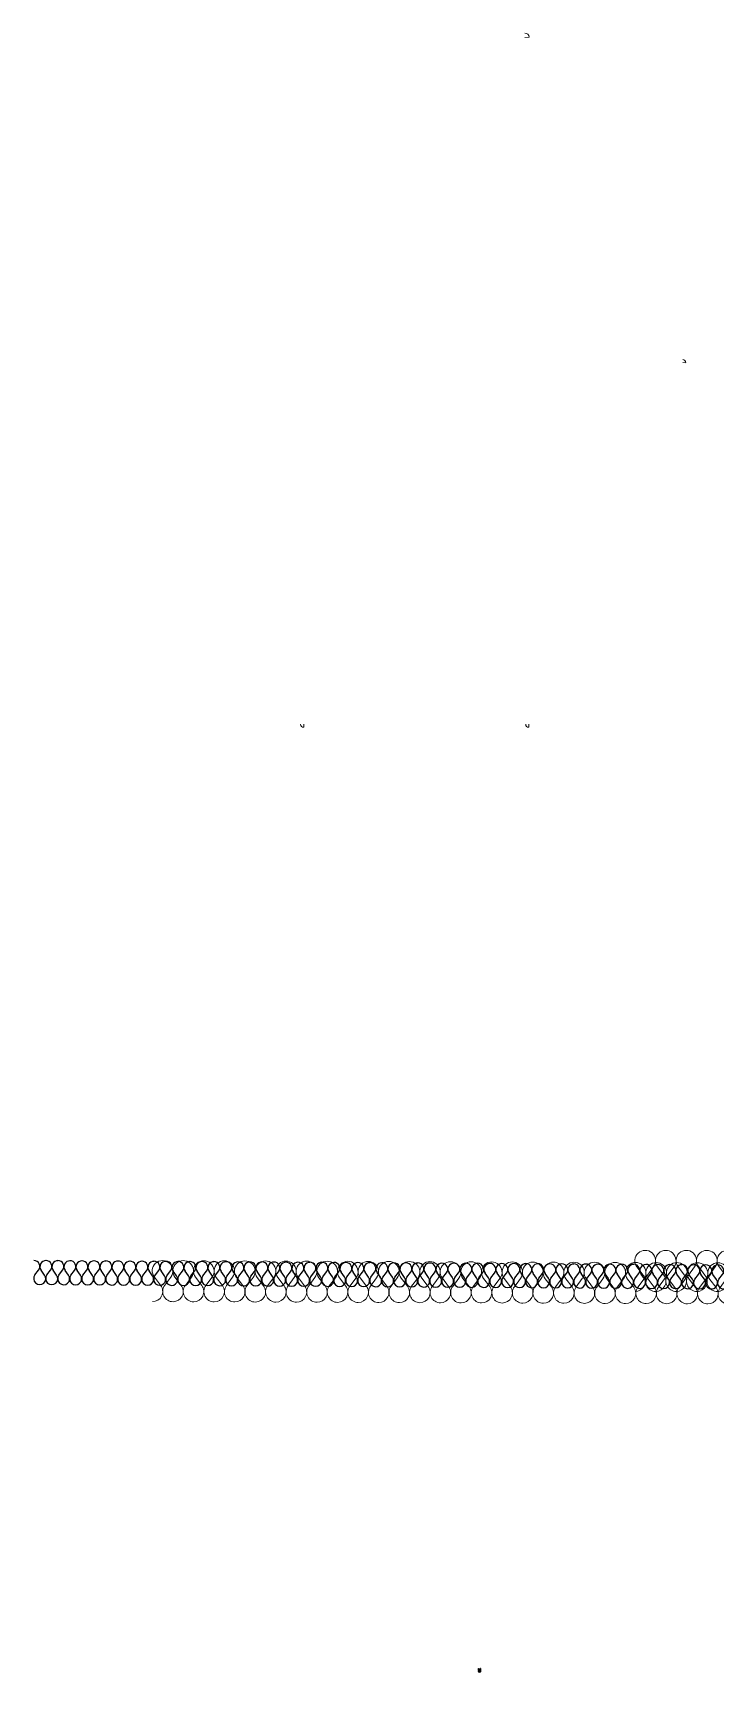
# Model space of a CAD drawing. Header units: metres. Extents: x -305 to 25519, y -357 to 67939.
# Drawn here: x -305 to -105.8, y -97.2 to 385.2 of the extents above; entities that cross this region are included whole.
import ezdxf

# ---------------------------------------------------------------- set-up
doc = ezdxf.new("R2010")
doc.units = ezdxf.units.M
for name, color, linetype in [('020_cloi', 5, 'Continuous'), ('030_menuiserie', 1, 'Continuous'), ('040_meubles', 124, 'Continuous'), ('050_sols', 66, 'Continuous'), ('070_trait-fin', 4, 'Continuous'), ('100 TEXTE PMR', 10, 'Continuous')]:
    doc.layers.add(name, color=color, linetype=linetype)
for name, color, linetype, lineweight in [('020_cloisons', 5, 'Continuous', 5), ('060_repères murs', 104, 'Continuous', 0), ('102_demol', 10, 'Continuous', 5)]:
    doc.layers.add(name, color=color, linetype=linetype, lineweight=lineweight)

# ---------------------------------------------------------------- blocks, each defined once
blk = doc.blocks.new('*U61')
at = {"layer": '070_trait-fin', "linetype": 'Continuous'}
for p, q in [((-1.39, 0.72), (-0.35, -0.69)), ((1.42, 0.7), (0.35, -0.7))]:
    blk.add_line(p, q, dxfattribs=at)
for centre, start, end in [((0.03, 1.76), 322.5484, 216.2881), ((-1.76, -1.73), 269.4183, 36.2881), ((1.75, -1.76), 142.5484, 269.4183)]:
    blk.add_arc(centre, 1.75, start, end, dxfattribs=at)
blk = doc.blocks.new('*U62')
at = {"layer": '020_cloi', "color": 0, "linetype": 'ByBlock', "lineweight": -2, "transparency": 16777216}
for p in [(0, 0), (3.5, 0), (7, 0), (10.5, 0), (14, 0), (17.5, 0), (21, 0), (24.5, 0), (28, 0), (31.5, 0), (35, 0), (38.5, 0), (42, 0), (45.5, 0), (49, 0), (52.5, 0), (56, 0), (59.5, 0), (63, 0), (66.5, 0), (70, 0), (73.5, 0), (77, 0), (80.5, 0), (84, 0), (87.5, 0), (91, 0), (94.5, 0), (98, 0), (101.5, 0), (105, 0), (108.5, 0), (112, 0), (115.5, 0), (119, 0), (122.5, 0), (126, 0), (129.5, 0), (133, 0), (136.5, 0), (140, 0), (143.5, 0), (147, 0), (150.5, 0), (154, 0), (157.5, 0), (161, 0), (164.5, 0), (168, 0), (171.5, 0), (175, 0), (178.5, 0), (182, 0), (185.5, 0), (189, 0), (192.5, 0), (196, 0), (199.5, 0), (203, 0), (206.5, 0), (210, 0), (213.5, 0), (217, 0), (220.5, 0), (224, 0), (227.5, 0), (231, 0), (234.5, 0), (238, 0), (241.5, 0), (245, 0), (248.5, 0), (252, 0), (255.5, 0), (259, 0), (262.5, 0), (266, 0), (269.5, 0), (273, 0), (276.5, 0), (280, 0), (283.5, 0), (287, 0), (290.5, 0), (294, 0), (297.5, 0), (301, 0), (304.5, 0), (308, 0), (311.5, 0), (315, 0), (318.5, 0), (322, 0), (325.5, 0), (329, 0), (332.5, 0), (336, 0), (339.5, 0), (343, 0), (346.5, 0), (350, 0), (353.5, 0), (357, 0), (360.5, 0), (364, 0), (367.5, 0), (371, 0), (374.5, 0), (378, 0), (381.5, 0), (385, 0), (388.5, 0), (392, 0), (395.5, 0)]:
    blk.add_blockref('*U61', p, dxfattribs=at)
blk = doc.blocks.new('MENX-brut1')
at = {"layer": '060_repères murs', "color": 0}
blk.add_line((-2.66, -1.4747), (-2.66, -1.4647), dxfattribs=at)
blk.add_arc((-2.66, -1.4747), 0.01, 90, 180, dxfattribs=at)
blk = doc.blocks.new('Plan existant mi geometre rdc')
at = {"layer": '030_menuiserie'}
for p, xscale, yscale, zscale, rotation in [((-24.07, 13.35), 124.298000064988, 124.298000064988, 124.298000064988, 270.6975090560789), ((-33.76, 9.28), 89.26904794698092, 89.26904794698092, 89.26904794698092, 269.9016834210502), ((-31.87, 8.62), -91.07018929094271, 91.0701892909427, 91.07018929094326, 180.4426752718475)]:
    blk.add_blockref('MENX-brut1', p, dxfattribs=dict(at, xscale=xscale, yscale=yscale, zscale=zscale, rotation=rotation))
blk = doc.blocks.new('*U336')
at = {"layer": '020_cloisons', "color": 4, "linetype": 'Continuous'}
for p, q in [((-2.38, 1.21), (-0.6, -1.21)), ((2.43, 1.16), (0.6, -1.22))]:
    blk.add_line(p, q, dxfattribs=at)
for centre, radius, start, end in [((0.05, 2.99), 3.01, 322.5484, 216.2881), ((-3.02, -2.99), 3.01, 269.4183, 36.2881), ((2.97, -3.03), 2.97, 142.7235, 269.8189)]:
    blk.add_arc(centre, radius, start, end, dxfattribs=at)
blk = doc.blocks.new('*U337')
at = {"layer": '020_cloi', "color": 0, "linetype": 'ByBlock', "lineweight": -2, "transparency": 16777216}
for p in [(0, 0), (6, 0), (12, 0), (18, 0), (24, 0), (30, 0), (36, 0), (42, 0), (48, 0), (54, 0), (60, 0), (66, 0), (72, 0), (78, 0), (84, 0), (90, 0), (96, 0), (102, 0), (108, 0), (114, 0), (120, 0), (126, 0), (132, 0), (138, 0), (144, 0), (150, 0), (156, 0), (162, 0), (168, 0), (174, 0), (180, 0), (186, 0), (192, 0), (198, 0), (204, 0), (210, 0), (216, 0)]:
    blk.add_blockref('*U336', p, dxfattribs=at)
blk = doc.blocks.new('*U343')
at = {"layer": '020_cloisons', "color": 4, "linetype": 'Continuous'}
for p, q in [((-2.38, 1.21), (-0.6, -1.21)), ((2.43, 1.16), (0.6, -1.22))]:
    blk.add_line(p, q, dxfattribs=at)
for centre, radius, start, end in [((0.05, 2.99), 3.01, 322.5484, 216.2881), ((-3.02, -2.99), 3.01, 269.4183, 36.2881), ((2.97, -3.03), 2.97, 142.7235, 269.8189)]:
    blk.add_arc(centre, radius, start, end, dxfattribs=at)
blk = doc.blocks.new('*U344')
at = {"layer": '020_cloi', "color": 0, "linetype": 'ByBlock', "lineweight": -2, "transparency": 16777216}
for p in [(0, 0), (6, 0), (12, 0), (18, 0), (24, 0), (30, 0), (36, 0), (42, 0), (48, 0), (54, 0), (60, 0), (66, 0), (72, 0), (78, 0), (84, 0), (90, 0), (96, 0), (102, 0), (108, 0), (114, 0), (120, 0), (126, 0), (132, 0), (138, 0), (144, 0), (150, 0), (156, 0), (162, 0), (168, 0), (174, 0), (180, 0), (186, 0), (192, 0), (198, 0), (204, 0), (210, 0), (216, 0), (222, 0), (228, 0), (234, 0), (240, 0), (246, 0), (252, 0), (258, 0), (264, 0), (270, 0), (276, 0), (282, 0), (288, 0), (294, 0), (300, 0), (306, 0), (312, 0), (318, 0), (324, 0), (330, 0), (336, 0), (342, 0), (348, 0), (354, 0)]:
    blk.add_blockref('*U343', p, dxfattribs=at)
blk = doc.blocks.new('A$C0D0D2AB0')
at = {"lineweight": 18}
for p, q in [((-2.66, -1.4705), (-2.6578, -1.4705)), ((-2.6596, -1.4661), (-2.6581, -1.4661)), ((-2.6596, -1.4666), (-2.6581, -1.4666)), ((-2.6585, -1.4579), (-2.6585, -1.4558)), ((-2.6568, -1.4705), (-2.6545, -1.4705)), ((-2.6549, -1.4661), (-2.6564, -1.4661)), ((-2.6549, -1.4666), (-2.6564, -1.4666)), ((-2.6561, -1.4558), (-2.6561, -1.4579))]:
    blk.add_line(p, q, dxfattribs=at)
at = {"lineweight": 18, "flags": 128}
for points in [[(-2.6568, -1.4682), (-2.6547, -1.4682, -0.414214), (-2.6545, -1.4684), (-2.6545, -1.4745, -0.414214), (-2.6547, -1.4747), (-2.6598, -1.4747, -0.414214), (-2.66, -1.4745), (-2.66, -1.4684, -0.414214), (-2.6598, -1.4682), (-2.6578, -1.4682)], [(-2.6558, -1.4556), (-2.6558, -1.458, -0.414214), (-2.656, -1.4582), (-2.6586, -1.4582, -0.414214), (-2.6588, -1.458), (-2.6588, -1.4556)]]:
    blk.add_lwpolyline(points, format="xyb", dxfattribs=at)
at = {"lineweight": 18}
for points in [[(-2.6581, -1.4672), (-2.6581, -1.4642), (-2.6596, -1.4642), (-2.6596, -1.4672)], [(-2.6595, -1.4694), (-2.6595, -1.4692), (-2.655, -1.4692), (-2.655, -1.4694)], [(-2.6578, -1.4707), (-2.6578, -1.4694), (-2.6568, -1.4694), (-2.6568, -1.4707)], [(-2.6574, -1.4698), (-2.6574, -1.4694), (-2.6571, -1.4694), (-2.6571, -1.4698)], [(-2.6564, -1.4672), (-2.6564, -1.4642), (-2.6549, -1.4642), (-2.6549, -1.4672)]]:
    blk.add_lwpolyline(points, close=True, dxfattribs=at)
for points in [[(-2.6578, -1.4518), (-2.6585, -1.4518), (-2.6585, -1.4503), (-2.656, -1.4503), (-2.656, -1.4518), (-2.6568, -1.4518)], [(-2.6578, -1.4552), (-2.6578, -1.4507), (-2.6568, -1.4507), (-2.6568, -1.4552)], [(-2.6568, -1.4582), (-2.6568, -1.4688), (-2.6578, -1.4688), (-2.6578, -1.4582)]]:
    blk.add_lwpolyline(points, dxfattribs=at)
for radius, start, end in [(0.003, 60, 120), (0.0027, 63.6122, 116.3878)]:
    blk.add_arc((-2.6573, -1.4582), radius, start, end, dxfattribs=at)
blk = doc.blocks.new('A$C3E395AF3')
at = {"layer": '050_sols', "true_color": 0xfefefe, "transparency": 33554687}
h = blk.add_hatch(color=7, dxfattribs=at)
h.dxf.hatch_style = 1
h.paths.add_polyline_path([(2.8, 2.7), (0.6, 2.7), (0.6, 2.5), (-0.4, 2.5), (-0.4, 2.7), (-2.7, 2.7), (-2.7, -1.3, 0.414214), (-2.5, -1.5), (2.6, -1.5, 0.414214), (2.8, -1.3)])
h.paths.add_polyline_path([(0.6, 3.8), (0.2, 3.8), (0.2, 3.4), (0, 3.4), (0, 3.8), (-0.4, 3.8), (-0.4, 2.5), (0.6, 2.5)])
h.paths.add_polyline_path([(-0.4, 3.8), (-2.2, 3.8), (-2.2, 4), (2.3, 4), (2.3, 3.8), (0.6, 3.8), (0.6, 2.7), (2.8, 2.7), (2.8, 4.8, 0.414214), (2.6, 5), (0.6, 5), (0.6, 4.4), (-0.4, 4.4), (-0.4, 5), (-2.5, 5, 0.414214), (-2.7, 4.8), (-2.7, 2.7), (-0.4, 2.7)])
h.paths.add_polyline_path([(2.3, 4), (-2.2, 4), (-2.2, 3.8), (-0.4, 3.8), (0.6, 3.8), (2.3, 3.8)], flags=17)
h.paths.add_polyline_path([(0.6, 15), (-0.4, 15), (-0.4, 4.4), (0.6, 4.4), (0.6, 5)])
h.paths.add_polyline_path([(1.6, 17.6, 0.267949), (-1.4, 17.6), (-1.4, 15.2, 0.414214), (-1.2, 15), (1.4, 15, 0.414214), (1.6, 15.2)])
h.paths.add_polyline_path([(0.6, 22.5), (-0.4, 22.5), (-0.4, 18, -0.08392), (0.6, 18)])
h.paths.add_polyline_path([(1.3, 22.9), (-1.2, 22.9), (-1.2, 21.4), (-0.4, 21.4), (-0.4, 22.5), (0.6, 22.5), (0.6, 21.4), (1.3, 21.4)])
h.paths.add_polyline_path([(2.4, 6.6), (0.9, 6.6), (0.9, 6), (2.4, 6)])
h.paths.add_polyline_path([(2.4, 7.1), (0.9, 7.1), (0.9, 6.6), (2.4, 6.6)])
h.paths.add_polyline_path([(2.4, 9), (0.9, 9), (0.9, 7.1), (2.4, 7.1)])
h.paths.add_polyline_path([(-0.7, 6.6), (-2.2, 6.6), (-2.2, 6), (-0.7, 6)])
h.paths.add_polyline_path([(-0.7, 7.1), (-2.2, 7.1), (-2.2, 6.6), (-0.7, 6.6)])
h.paths.add_polyline_path([(-0.7, 9), (-2.2, 9), (-2.2, 7.1), (-0.7, 7.1)])
at = {"xscale": 1000, "yscale": 1000, "zscale": 1000}
blk.add_blockref('A$C0D0D2AB0', (-2.7, -1.5), dxfattribs=at)
blk = doc.blocks.new('Murs porteurs selon geometre projet')
at = {"layer": '102_demol', "xscale": -91.07018929094154, "yscale": 91.07018929094151, "zscale": 91.07018929094326, "rotation": 180.4426752718475}
blk.add_blockref('MENX-brut1', (-31.87, 8.62), dxfattribs=at)
blk = doc.blocks.new('NP-C02')
for p, q in [((-2.6627, -1.4726), (-2.6627, -1.4676)), ((-2.6625, -1.4732), (-2.6619, -1.4731)), ((-2.6621, -1.4699), (-2.6622, -1.4699)), ((-2.6621, -1.4702), (-2.6622, -1.4702)), ((-2.6621, -1.4687), (-2.6621, -1.47)), ((-2.6618, -1.4687), (-2.6618, -1.47)), ((-2.6618, -1.4761), (-2.6618, -1.4761)), ((-2.6617, -1.4747), (-2.6612, -1.4747)), ((-2.66, -1.4747), (-2.6589, -1.4747)), ((-2.6576, -1.4747), (-2.6572, -1.4747)), ((-2.6571, -1.4687), (-2.6571, -1.47)), ((-2.6571, -1.4725), (-2.6563, -1.4726)), ((-2.6571, -1.4761), (-2.6571, -1.4761)), ((-2.6568, -1.4687), (-2.6568, -1.47)), ((-2.6568, -1.4699), (-2.6566, -1.4699)), ((-2.6567, -1.4702), (-2.6566, -1.4702)), ((-2.6562, -1.4726), (-2.6562, -1.4676))]:
    blk.add_line(p, q)
for points in [[(-2.6606, -1.4699), (-2.661, -1.47), (-2.6612, -1.4702), (-2.6617, -1.4705), (-2.6622, -1.4706), (-2.6624, -1.4708), (-2.6625, -1.471), (-2.6626, -1.4713), (-2.6626, -1.4724), (-2.6626, -1.4729), (-2.6625, -1.4732), (-2.6626, -1.4739), (-2.6625, -1.4742), (-2.6624, -1.4743), (-2.6623, -1.4744), (-2.6621, -1.4744), (-2.662, -1.4744), (-2.6618, -1.4741), (-2.6617, -1.4738), (-2.6616, -1.4735), (-2.6616, -1.4734), (-2.6618, -1.4732), (-2.6619, -1.4731), (-2.6619, -1.4729), (-2.6619, -1.4727), (-2.6617, -1.4722), (-2.6616, -1.4719), (-2.6616, -1.4717), (-2.6615, -1.4717), (-2.6609, -1.4717), (-2.6607, -1.4718), (-2.6606, -1.4718)], [(-2.6621, -1.4706), (-2.6621, -1.47), (-2.6617, -1.47)], [(-2.6617, -1.4738), (-2.6617, -1.4753), (-2.6621, -1.4753), (-2.6621, -1.4744)], [(-2.662, -1.4753), (-2.662, -1.4769), (-2.6618, -1.4769), (-2.6618, -1.4776), (-2.6602, -1.4776), (-2.6602, -1.4773)], [(-2.661, -1.4761), (-2.6618, -1.4761), (-2.6618, -1.4753)], [(-2.6617, -1.47), (-2.6617, -1.4705)], [(-2.6617, -1.4722), (-2.6617, -1.4733)], [(-2.6616, -1.472), (-2.6615, -1.4724), (-2.6614, -1.4731), (-2.6612, -1.4742), (-2.6612, -1.4752), (-2.6611, -1.4757), (-2.661, -1.476), (-2.661, -1.4762), (-2.661, -1.4768), (-2.6608, -1.477), (-2.6608, -1.4772), (-2.6604, -1.4774), (-2.6602, -1.4773), (-2.6601, -1.4773), (-2.6601, -1.4771), (-2.66, -1.4769), (-2.66, -1.4766), (-2.6601, -1.4765), (-2.6602, -1.4763), (-2.6602, -1.4759), (-2.6601, -1.4752), (-2.6599, -1.474), (-2.6596, -1.4728), (-2.6595, -1.4726), (-2.6594, -1.4725), (-2.6593, -1.4729), (-2.659, -1.4734), (-2.6589, -1.4738), (-2.6589, -1.4741), (-2.6589, -1.4753), (-2.6588, -1.4758), (-2.6585, -1.4762), (-2.6585, -1.4762), (-2.6586, -1.4769), (-2.6585, -1.4771), (-2.6584, -1.4775), (-2.6581, -1.4777), (-2.658, -1.4777), (-2.6579, -1.4776), (-2.6578, -1.4773), (-2.6577, -1.4769), (-2.6577, -1.4766), (-2.6578, -1.4763), (-2.6576, -1.4761), (-2.6576, -1.4748), (-2.6576, -1.4745), (-2.6575, -1.474), (-2.6576, -1.4729), (-2.6576, -1.4717)], [(-2.66, -1.4696), (-2.6602, -1.4697), (-2.6605, -1.4699), (-2.6607, -1.47), (-2.6608, -1.4702), (-2.6608, -1.4703), (-2.6608, -1.4706), (-2.6608, -1.4711), (-2.6606, -1.4718), (-2.6605, -1.4721), (-2.6604, -1.4723), (-2.6602, -1.4725), (-2.6601, -1.4726), (-2.6598, -1.4726), (-2.6595, -1.4726), (-2.6594, -1.4726), (-2.6591, -1.4723), (-2.659, -1.4722), (-2.6589, -1.4718), (-2.6589, -1.4715), (-2.6588, -1.471), (-2.6587, -1.4708), (-2.6588, -1.4705), (-2.6588, -1.4703), (-2.6591, -1.4698), (-2.6591, -1.4697), (-2.6592, -1.4697), (-2.6594, -1.4697), (-2.6594, -1.4697), (-2.6597, -1.4696), (-2.66, -1.4696)], [(-2.659, -1.4698), (-2.6589, -1.4698), (-2.6584, -1.4698), (-2.6575, -1.4702), (-2.657, -1.4705), (-2.6566, -1.4706), (-2.6565, -1.4708), (-2.6564, -1.4711), (-2.6563, -1.4721), (-2.6563, -1.4726), (-2.6564, -1.4731), (-2.6563, -1.4737), (-2.6564, -1.4741), (-2.6565, -1.4743), (-2.6566, -1.4744), (-2.6567, -1.4744), (-2.6569, -1.4743), (-2.6572, -1.4739), (-2.6573, -1.4735), (-2.6573, -1.4734), (-2.6572, -1.4731), (-2.657, -1.473), (-2.657, -1.473), (-2.657, -1.4727), (-2.6572, -1.4724), (-2.6572, -1.4722), (-2.6573, -1.4718), (-2.6574, -1.4717), (-2.6575, -1.4717), (-2.6577, -1.4717), (-2.6585, -1.4718), (-2.6586, -1.4717), (-2.6589, -1.4719)], [(-2.6583, -1.4776), (-2.6587, -1.4776), (-2.6587, -1.4761), (-2.6586, -1.4761)], [(-2.6568, -1.4753), (-2.6568, -1.4769), (-2.6571, -1.4769), (-2.6571, -1.4776), (-2.6579, -1.4776)], [(-2.6576, -1.4761), (-2.6571, -1.4761), (-2.6571, -1.4753)], [(-2.6572, -1.47), (-2.6572, -1.4704)], [(-2.6567, -1.4706), (-2.6567, -1.47), (-2.6572, -1.47)], [(-2.6572, -1.4723), (-2.6572, -1.4732)], [(-2.6572, -1.4739), (-2.6572, -1.4753), (-2.6567, -1.4753), (-2.6567, -1.4744)]]:
    blk.add_lwpolyline(points)
for points in [[(-2.6625, -1.4709), (-2.6625, -1.4672, -1), (-2.6622, -1.4672), (-2.6622, -1.4706, -1)], [(-2.6564, -1.471), (-2.6564, -1.4672, 1), (-2.6566, -1.4672), (-2.6566, -1.4706, 1)]]:
    blk.add_lwpolyline(points, format="xyb")
for points in [[(-2.6621, -1.4673), (-2.6618, -1.4673), (-2.6618, -1.4687), (-2.6621, -1.4687)], [(-2.6568, -1.4673), (-2.6571, -1.4673), (-2.6571, -1.4687), (-2.6568, -1.4687)]]:
    blk.add_lwpolyline(points, close=True)
for centre, radius, start, end in [((-2.6594, -1.4837), 0.014, 93.6699, 99.8201), ((-2.6602, -1.4753), 0.00106, -138.7437, -88.371), ((-2.6594, -1.4837), 0.014, 80.27, 88.6181), ((-2.6581, -1.4759), 0.00052, -139.3844, -48.5827)]:
    blk.add_arc(centre, radius, start, end)

msp = doc.modelspace()

# ---------------------------------------------------------------- block references
at = {"rotation": 359.7851270248765}
msp.add_blockref('Murs porteurs selon geometre projet', (114.22, 41.44), dxfattribs=at)
at = {"layer": '020_cloi'}
for name, p, rotation in [('Plan existant mi geometre rdc', (48.57, 41.44), 359.7851270248765), ('*U62', (92.47, 20.93), 179.6321452126139)]:
    msp.add_blockref(name, p, dxfattribs=dict(at, rotation=rotation))
at = {"layer": '020_cloi', "xscale": -1}
for name, p, rotation in [('*U337', (89.59, 23.8), 359.9604325647896), ('*U344', (86.82, 19.54), 359.769633978176)]:
    msp.add_blockref(name, p, dxfattribs=dict(at, rotation=rotation))
at = {"layer": '040_meubles', "xscale": 0.1, "yscale": 0.1, "zscale": 0.1}
msp.add_blockref('A$C3E395AF3', (88.48, 45.27), dxfattribs=at)
at = {"layer": '100 TEXTE PMR', "xscale": 100, "yscale": 100, "zscale": 100}
msp.add_blockref('NP-C02', (91.16, 54.61), dxfattribs=at)

doc.saveas('drawing.dxf')
